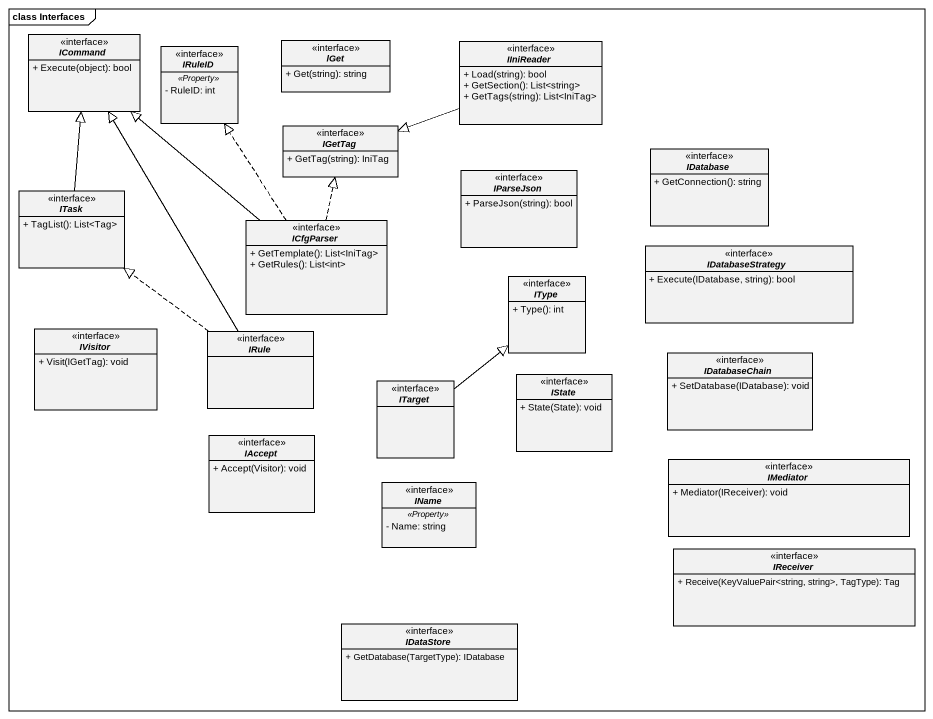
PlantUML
@startuml
mainframe class Interfaces
hide circle
hide empty members
skinparam classAttributeIconSize 0
interface ICommand <<interface>> {
  + Execute(object): bool
}
interface IRuleID <<interface>> {
  .. <<Property>> ..
  - RuleID: int
}
interface lGet <<interface>> {
  + Get(string): string
}
interface IIniReader <<interface>> {
  + Load(string): bool
  + GetSection(): List<string>
  + GetTags(string): List<IniTag>
}
interface IGetTag <<interface>> {
  + GetTag(string): IniTag
}
interface IDatabase <<interface>> {
  + GetConnection(): string
}
interface ITask <<interface>> {
  + TagList(): List<Tag>
}
interface IParseJson <<interface>> {
  + ParseJson(string): bool
}
interface ICfgParser <<interface>> {
  + GetTemplate(): List<IniTag>
  + GetRules(): List<int>
}
interface IType <<interface>> {
  + Type(): int
}
interface IDatabaseStrategy <<interface>> {
  + Execute(IDatabase, string): bool
}
interface IVisitor <<interface>> {
  + Visit(IGetTag): void
}
interface IRule <<interface>>
interface IDatabaseChain <<interface>> {
  + SetDatabase(IDatabase): void
}
interface ITarget <<interface>>
interface IState <<interface>> {
  + State(State): void
}
interface IAccept <<interface>> {
  + Accept(Visitor): void
}
interface IMediator <<interface>> {
  + Mediator(IReceiver): void
}
interface IName <<interface>> {
  .. <<Property>> ..
  - Name: string
}
interface IReceiver <<interface>> {
  + Receive(KeyValuePair<string, string>, TagType): Tag
}
interface IDataStore <<interface>> {
  + GetDatabase(TargetType): IDatabase
}
IIniReader -left-|> IGetTag
ITask -up-|> ICommand
ICfgParser -up-|> ICommand
ICfgParser .up.|> IRuleID
ICfgParser .up.|> IGetTag
IRule -up-|> ICommand
IRule .up.|> ITask
ITarget -up-|> IType
@enduml
